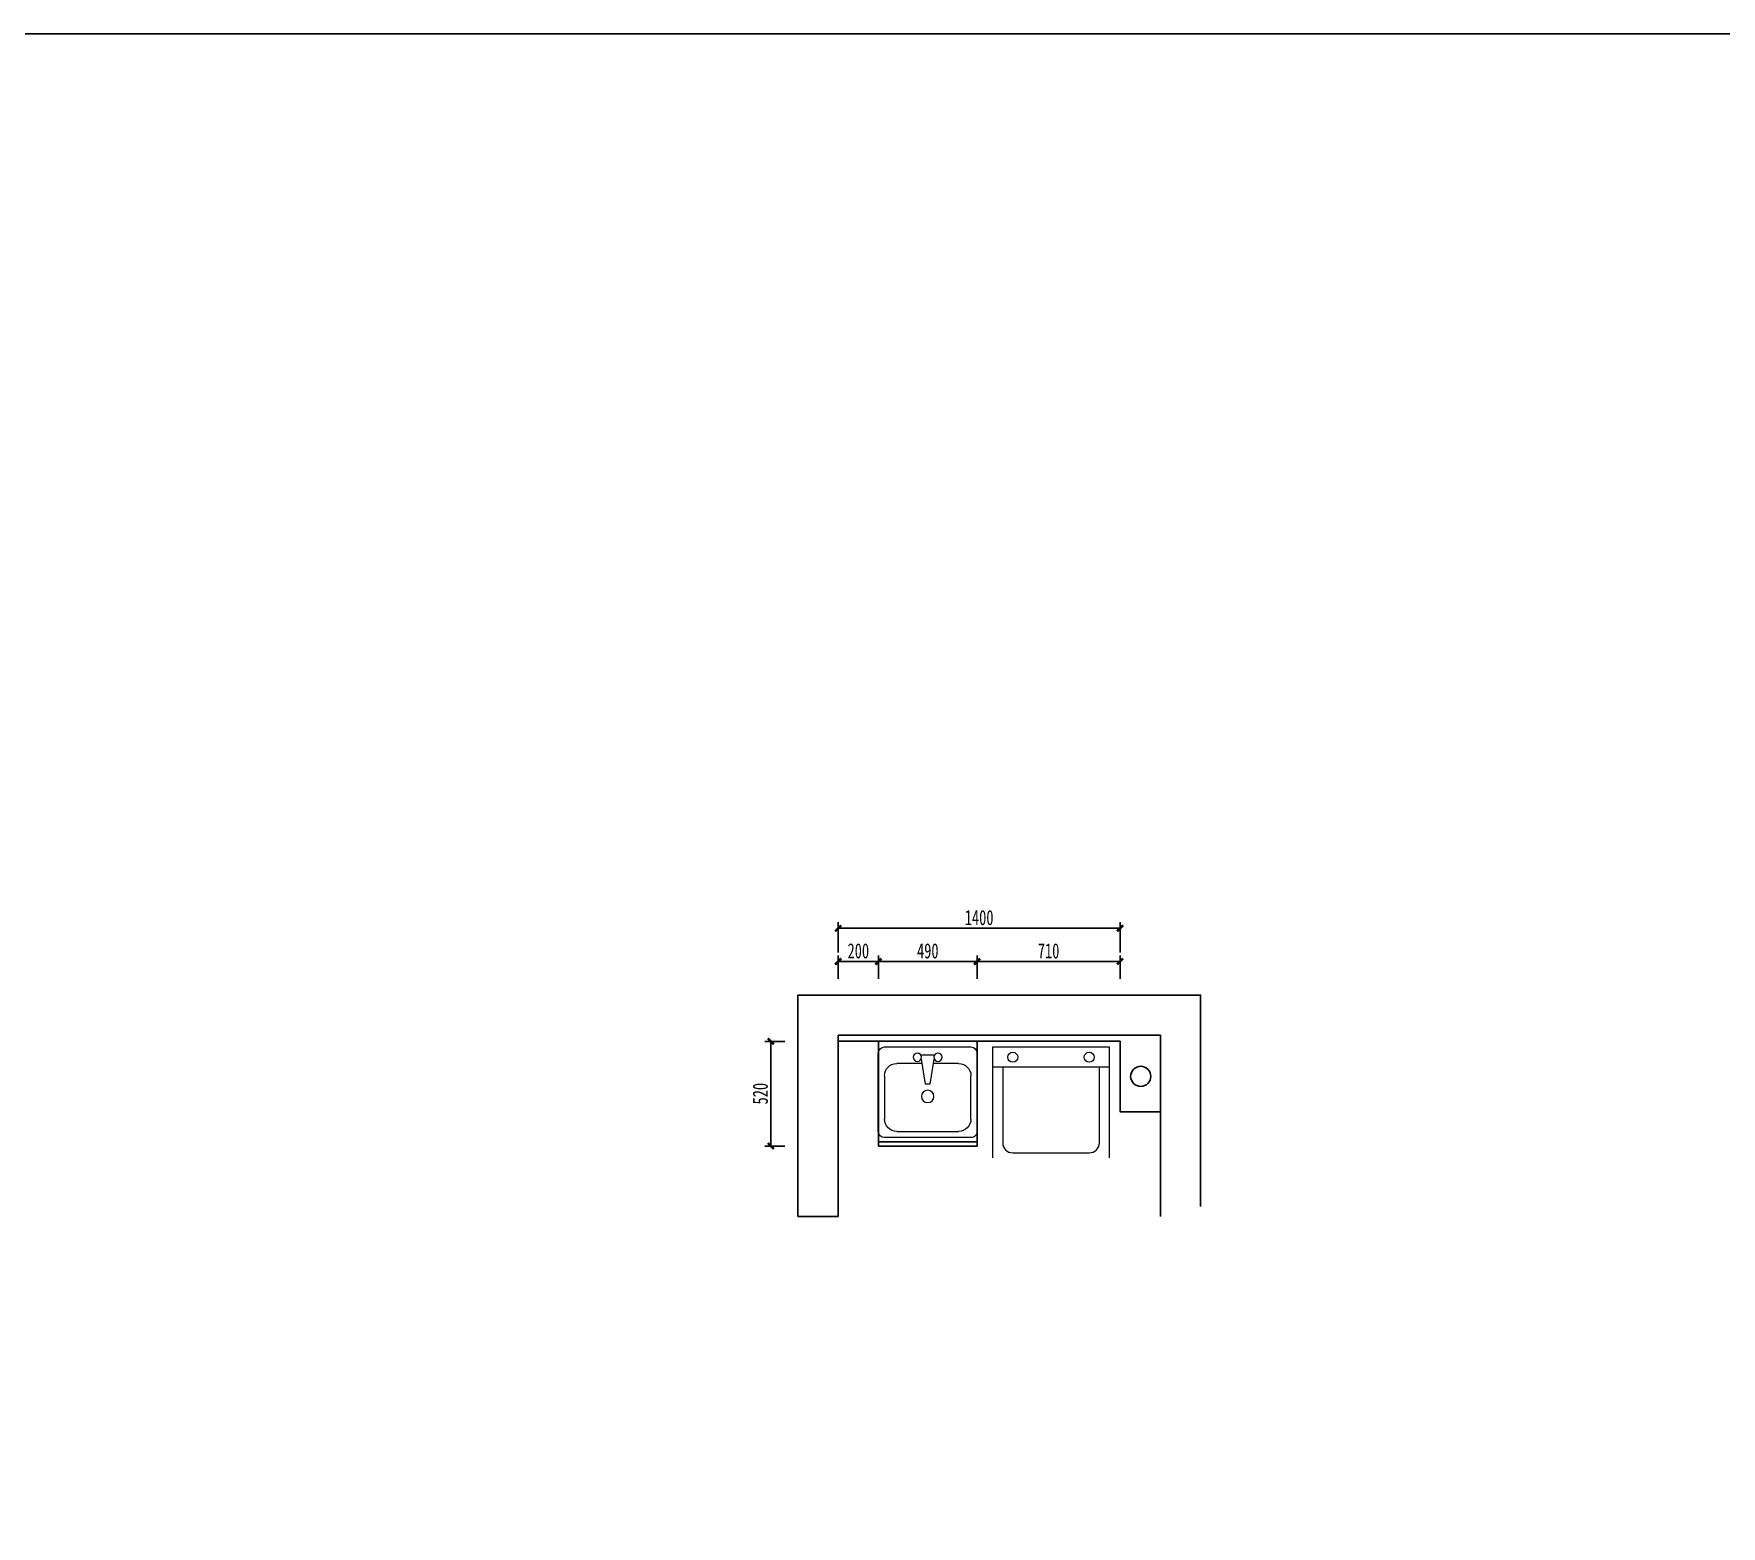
# Model space of a CAD drawing. Header units: millimetres. Extents: x 3104083 to 3173399, y -3165492 to -3044687.
# Drawn here: x 3148257 to 3156638, y -3137467 to -3130053 of the extents above; entities that cross this region are included whole.
import ezdxf

# ---------------------------------------------------------------- set-up
doc = ezdxf.new("R2010")
doc.units = ezdxf.units.MM
doc.header["$LTSCALE"] = 500
doc.header["$MEASUREMENT"] = 0
doc.header["$PDMODE"] = 2
doc.layers.get('0').update_dxf_attribs({"linetype": 'CONTINUOUS'})
doc.layers.get('DEFPOINTS').update_dxf_attribs({"linetype": 'CONTINUOUS'})
for name, color, linetype in [('D-节点尺寸', 5, 'CONTINUOUS'), ('P-完成面', 3, 'CONTINUOUS'), ('柜体', 2, 'CONTINUOUS')]:
    doc.layers.add(name, color=color, linetype=linetype)
doc.layers.add('墙体', color=6, linetype='CONTINUOUS', lineweight=25)
doc.layers.add('电器', color=85, linetype='CONTINUOUS', lineweight=15)
doc.styles.add('DIM', font='SimSun.ttf', dxfattribs={"width": 0.7})
doc.styles.add('Word-w', font='SimSun.ttf', dxfattribs={"width": 0.7})
doc.dimstyles.new('30', dxfattribs={"dimscale": 30, "dimtxt": 2.5, "dimasz": 1, "dimexe": 1, "dimexo": 1, "dimgap": 0.5, "dimtad": 1, "dimdec": 0, "dimzin": 0, "dimdsep": 46, "dimtxsty": 'DIM', "dimblk": 'ARCHTICK', "dimcen": 0, "dimclrd": 5, "dimclre": 5, "dimclrt": 35, "dimadec": 0, "dimazin": 0, "dimtfac": 0.5, "dimtdec": 0, "dimtix": 1, "dimtmove": 2, "dimatfit": 2, "dimldrblk": 'A', "dimfxl": 0, "dimtolj": 1, "dimtzin": 0, "dimlwd": -1, "dimlwe": -1, "dimarcsym": 0})

# ---------------------------------------------------------------- blocks, each defined once
blk = doc.blocks.new('55户型阳台$0$W-pipe-1')
at = {"color": 251}
blk.add_circle((0, 0), 50, dxfattribs=at)
blk = doc.blocks.new('M_E31EAW')
for p, q in [((0, 214.8), (0, -214.8)), ((419.3, 245.5), (30.7, 245.5)), ((143.2, 214.8), (358, 214.8)), ((450, -214.8), (450, 214.8)), ((81.8, 25.6), (81.8, 153.4)), ((419.3, 153.4), (419.3, -153.4)), ((40.9, -30.7), (40.9, 30.7)), ((184.1, 10.2), (61.4, 30.7)), ((184.1, -10.2), (184.1, 10.2)), ((61.4, -30.7), (184.1, -10.2)), ((81.8, -153.4), (81.8, -25.6)), ((30.7, -245.5), (419.3, -245.5)), ((358, -214.8), (143.2, -214.8))]:
    blk.add_line(p, q)
for centre, radius in [((51.1, 51.1), 20.5), ((245.5, 0), 30.7), ((51.1, -51.1), 20.5)]:
    blk.add_circle(centre, radius)
for centre, radius, start, end in [((30.7, 214.8), 30.7, 90, 180), ((143.2, 153.4), 61.4, 90, 180), ((358, 153.4), 61.4, 0, 90), ((419.3, 214.8), 30.7, 0, 90), ((143.2, -153.4), 61.4, 180, 270), ((358, -153.4), 61.4, 270, 0), ((30.7, -214.8), 30.7, 180, 270), ((419.3, -214.8), 30.7, 270, 0)]:
    blk.add_arc(centre, radius, start, end)
at = {"style": 'Word-w', "width": 0.8, "flags": 9}
for tag in ['XSIZE', 'YSIZE']:
    blk.add_attdef(tag, (0, 0), '', height=0.5, dxfattribs=at)
blk = doc.blocks.new('_ArchTick')
at = {"color": 0, "linetype": 'ByBlock', "const_width": 0.4}
blk.add_lwpolyline([(-0.5, -0.5), (0.5, 0.5)], dxfattribs=at)
blk = doc.blocks.new('*D1883')
at = {"layer": 'DEFPOINTS', "color": 0, "ltscale": 100}
for p in [(3152942.5, -3134661.8), (3152452.5, -3134777.3), (3152942.5, -3134777.3)]:
    blk.add_point(p, dxfattribs=at)
at = {"layer": 'P-完成面', "color": 5, "ltscale": 100}
for p, q in [((3152452.5, -3134747.3), (3152452.5, -3134631.8)), ((3152452.5, -3134661.8), (3152942.5, -3134661.8)), ((3152942.5, -3134747.3), (3152942.5, -3134631.8))]:
    blk.add_line(p, q, dxfattribs=at)
at = {"layer": 'P-完成面', "color": 5, "ltscale": 100, "xscale": 30, "yscale": 30, "zscale": 30, "rotation": 180}
blk.add_blockref('_ArchTick', (3152452.5, -3134661.8), dxfattribs=at)
at = {"layer": 'P-完成面', "color": 5, "ltscale": 100, "xscale": 30, "yscale": 30, "zscale": 30}
blk.add_blockref('_ArchTick', (3152942.5, -3134661.8), dxfattribs=at)
at = {"layer": 'P-完成面', "color": 35, "ltscale": 100, "insert": (3152697.5, -3134609.3), "char_height": 75, "attachment_point": 5, "style": 'DIM'}
blk.add_mtext('\\A1;490', dxfattribs=at)
blk = doc.blocks.new('A')
for p, q in [((-0.37, 0), (-2.13, 0)), ((-1.44, 1.15), (-1.09, 1.44)), ((-1.44, 1.15), (-0.37, 0)), ((-1.44, -1.15), (-0.37, 0)), ((-1.09, 1.44), (0, 0)), ((-1.09, -1.44), (0, 0)), ((-1.44, -1.15), (-1.09, -1.44))]:
    blk.add_line(p, q)
for points in [[(-1.44, 1.15), (-1.09, 1.44), (-0.37, 0), (0, 0)], [(-1.44, -1.15), (-1.09, -1.44), (-0.37, 0), (0, 0)]]:
    blk.add_solid(points)
blk = doc.blocks.new('*D1884')
at = {"layer": 'DEFPOINTS', "color": 0, "ltscale": 100}
for p in [(3153652.5, -3134661.8), (3152942.5, -3134777.3), (3153652.5, -3134777.3)]:
    blk.add_point(p, dxfattribs=at)
at = {"layer": 'P-完成面', "color": 5, "ltscale": 100}
for p, q in [((3152942.5, -3134747.3), (3152942.5, -3134631.8)), ((3152942.5, -3134661.8), (3153652.5, -3134661.8)), ((3153652.5, -3134747.3), (3153652.5, -3134631.8))]:
    blk.add_line(p, q, dxfattribs=at)
at = {"layer": 'P-完成面', "color": 5, "ltscale": 100, "xscale": 30, "yscale": 30, "zscale": 30, "rotation": 180}
blk.add_blockref('_ArchTick', (3152942.5, -3134661.8), dxfattribs=at)
at = {"layer": 'P-完成面', "color": 5, "ltscale": 100, "xscale": 30, "yscale": 30, "zscale": 30}
blk.add_blockref('_ArchTick', (3153652.5, -3134661.8), dxfattribs=at)
at = {"layer": 'P-完成面', "color": 35, "ltscale": 100, "insert": (3153297.5, -3134609.3), "char_height": 75, "attachment_point": 5, "style": 'DIM'}
blk.add_mtext('\\A1;710', dxfattribs=at)
blk = doc.blocks.new('*D1885')
at = {"layer": 'DEFPOINTS', "color": 0, "ltscale": 100}
for p in [(3153652.5, -3134496.4), (3152252.5, -3134777.3), (3153652.5, -3134777.3)]:
    blk.add_point(p, dxfattribs=at)
at = {"layer": 'P-完成面', "color": 5, "ltscale": 100}
for p, q in [((3152252.5, -3134616.4), (3152252.5, -3134466.4)), ((3152252.5, -3134496.4), (3153652.5, -3134496.4)), ((3153652.5, -3134616.4), (3153652.5, -3134466.4))]:
    blk.add_line(p, q, dxfattribs=at)
at = {"layer": 'P-完成面', "color": 5, "ltscale": 100, "xscale": 30, "yscale": 30, "zscale": 30, "rotation": 180}
blk.add_blockref('_ArchTick', (3152252.5, -3134496.4), dxfattribs=at)
at = {"layer": 'P-完成面', "color": 5, "ltscale": 100, "xscale": 30, "yscale": 30, "zscale": 30}
blk.add_blockref('_ArchTick', (3153652.5, -3134496.4), dxfattribs=at)
at = {"layer": 'P-完成面', "color": 35, "ltscale": 100, "insert": (3152952.5, -3134443.9), "char_height": 75, "attachment_point": 5, "style": 'DIM'}
blk.add_mtext('\\A1;1400', dxfattribs=at)
blk = doc.blocks.new('*D1886')
at = {"layer": 'DEFPOINTS', "color": 0, "ltscale": 100}
for p in [(3152017.7, -3135058.3), (3151918.6, -3135578.3), (3152017.7, -3135578.3)]:
    blk.add_point(p, dxfattribs=at)
at = {"layer": 'P-完成面', "color": 5, "ltscale": 100}
for p, q in [((3151987.7, -3135058.3), (3151888.6, -3135058.3)), ((3151918.6, -3135058.3), (3151918.6, -3135578.3)), ((3151987.7, -3135578.3), (3151888.6, -3135578.3))]:
    blk.add_line(p, q, dxfattribs=at)
at = {"layer": 'P-完成面', "color": 5, "ltscale": 100, "xscale": 30, "yscale": 30, "zscale": 30}
for p, rotation in [((3151918.6, -3135058.3), 90), ((3151918.6, -3135578.3), 270)]:
    blk.add_blockref('_ArchTick', p, dxfattribs=dict(at, rotation=rotation))
at = {"layer": 'P-完成面', "color": 35, "ltscale": 100, "insert": (3151866.1, -3135318.3), "char_height": 75, "attachment_point": 5, "rotation": 90, "style": 'DIM'}
blk.add_mtext('\\A1;520', dxfattribs=at)
blk = doc.blocks.new('*D1887')
at = {"layer": 'DEFPOINTS', "color": 0, "ltscale": 100}
for p in [(3152252.5, -3134661.8), (3152252.5, -3134777.3), (3152452.5, -3134777.3)]:
    blk.add_point(p, dxfattribs=at)
at = {"layer": 'P-完成面', "color": 5, "ltscale": 100}
for p, q in [((3152252.5, -3134747.3), (3152252.5, -3134631.8)), ((3152452.5, -3134661.8), (3152252.5, -3134661.8)), ((3152452.5, -3134747.3), (3152452.5, -3134631.8))]:
    blk.add_line(p, q, dxfattribs=at)
at = {"layer": 'P-完成面', "color": 5, "ltscale": 100, "xscale": 30, "yscale": 30, "zscale": 30, "rotation": 180}
blk.add_blockref('_ArchTick', (3152252.5, -3134661.8), dxfattribs=at)
at = {"layer": 'P-完成面', "color": 5, "ltscale": 100, "xscale": 30, "yscale": 30, "zscale": 30}
blk.add_blockref('_ArchTick', (3152452.5, -3134661.8), dxfattribs=at)
at = {"layer": 'P-完成面', "color": 35, "ltscale": 100, "insert": (3152352.5, -3134609.3), "char_height": 75, "attachment_point": 5, "style": 'DIM'}
blk.add_mtext('\\A1;200', dxfattribs=at)

msp = doc.modelspace()

# ---------------------------------------------------------------- linework, layer by layer
at = {"layer": 'D-节点尺寸', "color": 251, "ltscale": 100}
msp.add_lwpolyline([(3104083.146, -3130052.581), (3173399.353, -3130052.581), (3173399.353, -3144882.223), (3104083.146, -3144882.223)], close=True, dxfattribs=at)
at = {"layer": 'P-完成面', "color": 3, "ltscale": 100}
for points in [[(3153652.477, -3135058.282), (3152252.477, -3135058.282)], [(3153852.478, -3135407.908), (3153652.477, -3135407.908), (3153652.477, -3135058.282)]]:
    msp.add_lwpolyline(points, dxfattribs=at)
at = {"layer": '墙体'}
for p, q in [((3153852.478, -3135028.282), (3152252.477, -3135028.282)), ((3152252.477, -3135928.284), (3152252.477, -3135028.282, 0)), ((3153852.478, -3135028.282), (3153852.478, -3135928.53, 0))]:
    msp.add_line(p, q, dxfattribs=at)
msp.add_lwpolyline([(3152252.477, -3135928.283), (3152052.477, -3135928.283), (3152052.477, -3134828.282), (3154052.477, -3134828.282), (3154052.477, -3135878.282)], dxfattribs=at)
at = {"layer": '柜体'}
for p, q in [((3152452.477, -3135058.282), (3152452.477, -3135578.282)), ((3152942.477, -3135058.282), (3152942.477, -3135578.282)), ((3152942.477, -3135558.282), (3152452.477, -3135558.282)), ((3152942.477, -3135578.282), (3152452.477, -3135578.282))]:
    msp.add_line(p, q, dxfattribs=at)

# ---------------------------------------------------------------- block references
at = {"layer": '墙体', "extrusion": (2.02608e-39, 3.30872e-23, -1), "xscale": -1, "zscale": -1, "rotation": 270.0000000000001}
msp.add_blockref('55户型阳台$0$W-pipe-1', (-3153755.021, -3135232.337), dxfattribs=at)
at = {"layer": '电器', "xscale": -1, "rotation": 89.99999959979357}
msp.add_blockref('M_E31EAW', (3152697.023, -3135086.224), dxfattribs=at)

# ---------------------------------------------------------------- dimensions: what is measured, and where the dimension line sits
at = {"layer": 'P-完成面', "color": 251, "ltscale": 100}
for base, p1, p2, angle, picture, middle in [((3153652.477, -3134496.381), (3152252.477, -3134777.258), (3153652.477, -3134777.258), 180, '*D1885', (3152952.477, -3134443.881)), ((3152252.477, -3134661.773), (3152452.477, -3134777.258), (3152252.477, -3134777.258), 180, '*D1887', (3152352.477, -3134609.273)), ((3152942.477, -3134661.773), (3152452.477, -3134777.258), (3152942.477, -3134777.258), 180, '*D1883', (3152697.477, -3134609.273)), ((3153652.477, -3134661.773), (3152942.477, -3134777.258), (3153652.477, -3134777.258), 180, '*D1884', (3153297.477, -3134609.273)), ((3151918.574, -3135578.282), (3152017.712, -3135058.282), (3152017.712, -3135578.282), 90, '*D1886', (3151866.074, -3135318.282))]:
    dim = msp.add_linear_dim(base=base, p1=p1, p2=p2, angle=angle, dimstyle='30', dxfattribs=at)
    dim.commit()
    dim.dimension.update_dxf_attribs({"geometry": picture, "text_midpoint": middle})

# ---------------------------------------------------------------- next in the draw order: wipeouts: each hides what was drawn before it
at = {"ltscale": 0.008}
msp.add_wipeout([(3153069.538, -3135687.314), (3153549.538, -3135687.314), (3153558.425, -3135686.518), (3153564.883, -3135684.901), (3153572.936, -3135681.501), (3153584.893, -3135672.669), (3153591.159, -3135665.021), (3153596.521, -3135654.417), (3153599.538, -3135637.314), (3153599.538, -3135087.314), (3153019.538, -3135087.314), (3153019.538, -3135637.314), (3153021.498, -3135651.178), (3153024.5, -3135659.03), (3153028.641, -3135666.079), (3153034.182, -3135672.669), (3153039.893, -3135677.578), (3153047.234, -3135682.064), (3153055.486, -3135685.299)], dxfattribs=at).dxf.layer = '电器'

# ---------------------------------------------------------------- next in the draw order: linework, layer by layer
at = {"layer": '电器', "ltscale": 0.008}
for p, q in [((3153599.538, -3135087.314), (3153019.538, -3135087.314)), ((3153019.538, -3135087.314), (3153019.538, -3135637.314)), ((3153599.538, -3135637.314), (3153599.538, -3135087.314)), ((3153599.538, -3135187.314), (3153019.538, -3135187.314)), ((3153069.538, -3135187.314), (3153069.538, -3135562.314)), ((3153549.538, -3135562.314), (3153549.538, -3135187.314)), ((3153119.538, -3135612.314), (3153499.538, -3135612.314))]:
    msp.add_line(p, q, dxfattribs=at)
for centre in [(3153119.538, -3135137.314), (3153499.538, -3135137.314)]:
    msp.add_circle(centre, 25, dxfattribs=at)
for centre, start, end in [((3153119.538, -3135562.314), 180, 270), ((3153499.538, -3135562.314), 270, 0)]:
    msp.add_arc(centre, 50, start, end, dxfattribs=at)

doc.saveas('drawing.dxf')
